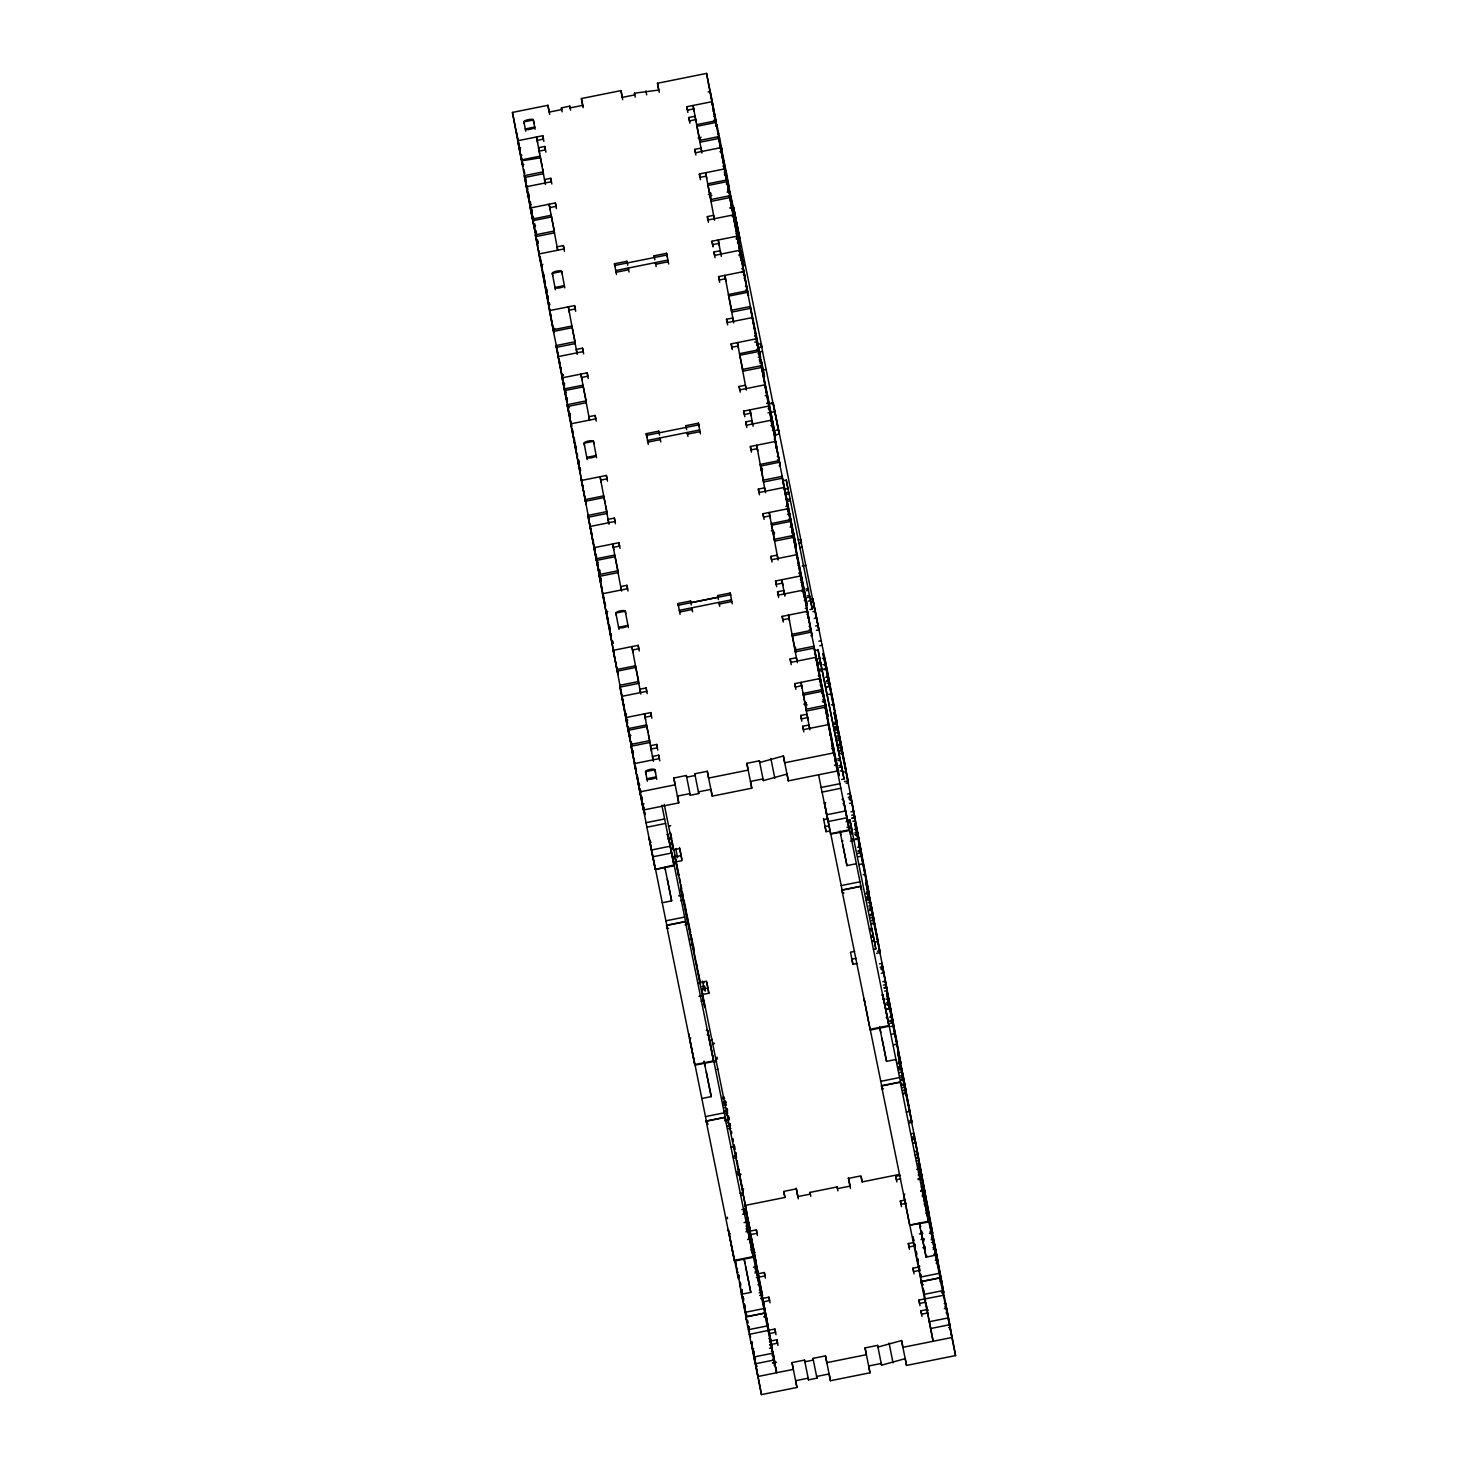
<?xml version="1.0" encoding="UTF-8"?>
<svg xmlns="http://www.w3.org/2000/svg" width="1468" height="1468" viewBox="0 0 1468 1468"><rect width="100%" height="100%" fill="white"/><g stroke="black" fill="none" stroke-linecap="round" stroke-linejoin="round"><path stroke-width="1.5" d="M772.902 1362.818L773.563 1362.524A3.652 0.991 -11.4 0 0 774.517 1361.625L772.957 1351.863M521.36 160.14L512.442 112.43L547.913 105.292L549.656 114.357M583.126 107.623L581.401 98.558L620.964 90.612L622.689 99.659M620.964 90.612L622.23 97.402L634.763 94.888L634.451 93.181L658.765 90.062L657.499 83.272L706.548 73.4L712.861 104.632M547.913 105.292L549.197 112.1L561.712 109.568L561.4 107.88L569.841 106.173L570.3 108.43M570.612 110.137L570.153 107.88L582.668 105.366M523.948 121.862L533.343 119.972M708.237 91.878L710.2 91.475L715.503 119.789L713.925 120.101M543.876 141.368L542.775 135.717L517.727 140.745L522.608 164.856L523.782 164.618M694.144 111.146L693.685 108.889L687.428 110.155L686.785 106.742L711.833 101.714L716.714 125.826L715.54 126.046M711.595 104.43L712.769 104.191M520.608 147.626L519.433 147.864L519.048 145.974M712.953 111.238L714.127 110.999M545.252 148.727L544.793 146.47L538.536 147.736L539.618 153.388M689.905 123.165L688.804 117.513L695.061 116.247L696.162 121.899M539.178 151.131L545.435 149.864L544.793 146.47M689.446 120.908L695.704 119.642M520.755 155.424L521.929 155.186M713.687 116.633L714.861 116.394M521.324 159.92L540.114 156.14L542.114 165.976M716.476 122.835L715.43 120.871L696.639 124.652L699.759 139.974M521.525 160.874L540.444 157.792M696.97 126.303L716.072 122.413L716.714 125.826M698.181 137.955L699.355 137.735L699.686 139.497M701.117 137.276L699.942 137.515L700.53 140.359M717.54 133.973L718.733 133.772M532.407 219.172L524.278 175.683L543.05 171.903L543.417 173.701L524.645 177.481M727.1 192.198L729.449 191.721L718.384 136.652L699.594 140.433L699.961 142.231L719.65 138.286M551.84 183.977L550.757 178.325L544.5 179.573L545.435 184.491M724.788 175.463L725.963 175.224L720.458 147.718L695.41 152.764L694.768 149.369L701.025 148.103L701.961 153.002M720.219 148.158L721.394 147.919L722.274 151.222M719.926 151.699L722.238 150.984L719.485 137.423M721.761 155.883L722.935 155.645M531.177 204.602L530.003 204.841L533.967 226.072L535.545 225.76M722.935 166.031L724.109 165.792L728.073 187.042M723.504 166.49L724.898 167.37M556.464 208.603L555.363 202.951L530.315 207.997L535.196 232.091L536.37 231.852M706.273 176.123L700.016 177.389L699.374 173.995L724.421 168.948L729.302 193.06L728.66 189.666L727.486 189.904M723.559 169.426L724.733 169.205M532.389 210.621L531.214 210.86L531.985 214.108M724.146 172.068L725.32 171.829M724.238 174.197L726.587 173.719L721.394 147.919M725.027 174.215L726.201 173.976L725.394 169.829M725.981 179.298L727.155 179.059L726.201 173.976M532.389 219.062L551.179 215.282L554.298 230.604M532.719 220.714L551.509 216.934M718.384 136.652L726.495 180.032L707.704 183.812L708.053 185.463L726.825 181.683L736.22 227.723M726.275 183.867L727.449 183.647M711.044 193.207L709.87 193.446L711.154 200.749M708.365 194.528L709.925 194.216M727.633 191.317L729.394 190.95L729.761 192.822M711.833 195.262L710.769 196.033M553.197 330.227L535.343 234.825L554.133 231.045L554.482 232.843L535.71 236.623L539.05 253.285M739.34 251.12L740.514 250.881L729.449 195.794L710.659 199.575L711.026 201.373L729.816 197.593M729.174 196.29L730.348 196.051L729.394 190.95M730.018 207.649L733.541 206.933L761.819 346.76L759.506 347.457M730.165 208.383L733.578 207.116M564.428 251.212L563.345 245.56L557.069 246.826L557.767 250.221M739.872 246.404L733.027 214.97L707.98 219.998L707.356 216.603L713.613 215.337L714.072 217.613M732.183 216.512L735.119 215.906L738.881 234.531M542.811 264.185L541.857 265.543M734.569 225.632L735.743 225.393M736.11 233.357L737.285 233.118L736.459 228.971M736.422 234.458L738.771 233.999M713.063 246.899L711.962 241.229L737.009 236.201L741.872 260.313L740.716 260.533M736.147 236.678L737.321 236.44M736.477 238.568L738.239 238.22L737.285 233.118M736.147 239.027L739.67 238.33L733.688 207.685M616.487 274.534L614.45 263.781L626.964 261.267L627.735 265.231M654.416 257.506L654.104 255.817L666.619 253.285L667.298 256.68M736.734 239.302L737.909 239.064M712.604 244.642L718.861 243.376M614.707 265.488L666.894 254.992M737.376 242.697L738.551 242.477M615.661 270.589L667.848 260.093M740.826 251.982L740.459 250.111L714.604 255.395L713.98 252.001L720.237 250.734L721.32 256.386M616.028 272.277L628.561 269.763L628.231 268.057L629.02 272.02M666.619 253.285L668.215 261.781L655.682 264.295L655.37 262.607L656.141 266.57M738.844 251.12L740.019 250.881M739.101 254.588L740.661 254.276L736.697 233.045M739.065 255.671L741.413 255.193L740.459 250.111M740.074 257.139L741.248 256.9L741.872 260.313M741.744 268.754L743.303 268.442L747.285 289.673L745.726 289.985M575.493 310.115L574.575 305.583L549.527 310.629L553.95 332.539M725.486 278.773L719.228 280.021L718.586 276.626L743.634 271.598L748.496 295.692L746.643 286.278L745.469 286.517M741.597 272.314L743.946 271.837M743.359 274.7L744.533 274.461M574.575 305.583L575.217 308.977L568.942 310.243L569.4 312.5M744.001 278.094L745.175 277.856L739.652 250.349M554.757 328.392L553.179 328.704L542.591 272.075M553.106 329.786L571.896 326.006L575.016 341.328M553.454 331.438L572.226 327.658M731.559 309.84L728.752 296.096L747.873 292.297M564.244 389.259L556.06 345.567L574.85 341.787L575.217 343.585L556.427 347.347M760.057 361.844L761.231 361.605L750.166 306.518L731.376 310.298L731.743 312.097L750.533 308.317M583.64 353.861L582.539 348.191L576.282 349.457L577.218 354.357M756.571 345.347L757.745 345.108L752.24 317.602L727.192 322.63L726.55 319.235L732.826 317.987L733.761 322.887M562.96 374.468L561.785 374.707L563.033 381.35M754.717 335.915L755.892 335.677L759.874 356.907L758.314 357.219M563.529 374.927L562.593 376.285M755.286 336.356L756.46 336.117L757.066 339.09M588.246 378.487L587.163 372.835L562.116 377.863L565.896 396.323M732.257 349.531L731.174 343.861L756.222 338.833L761.085 362.945L759.91 363.183M755.359 339.31L756.534 339.071M754.772 342.172L757.121 341.714M581.53 377.478L587.787 376.23L587.163 372.835M731.798 347.274L738.074 346.008M756.827 344.081L758.002 343.842L757.304 340.301M758.626 344.154L760.974 343.677L761.855 346.998M564.813 383.9L563.639 384.139L563.272 382.249M756.607 349.421L758.956 348.944L758.002 343.842M564.189 388.928L582.961 385.166L586.081 400.47M564.519 390.598L583.31 386.818M750.166 306.518L758.295 349.898L739.505 353.678L739.817 355.238L758.626 351.549L768.259 398.837M760.167 351.88L762.516 351.402M565.125 392.543L566.299 392.305M758.057 353.751L759.231 353.513M567.529 398.342L566.354 398.58L566.978 401.975L566.042 397.076M759.286 359.77L760.461 359.55L761.085 362.945M759.415 361.183L761.176 360.834L764.479 376.799L761.47 361.458M589.145 520.443L567.143 404.709L585.916 400.929L586.283 402.727L567.492 406.508M761.598 367.477L761.231 365.679L742.459 369.459L742.808 371.239L761.598 367.477L775.544 435.959L772.241 419.976L746.405 425.261L745.762 421.867L752.02 420.619L753.121 426.271M760.956 366.174L762.131 365.936L761.176 360.834M763.819 369.954L766.168 369.496L760.974 343.677M596.228 421.096L595.127 415.444L588.87 416.692L589.549 420.087L580.888 374.083L581.989 379.753M740.239 392.139L739.138 386.488L745.414 385.222L746.35 390.121M765.177 395.736L767.525 395.277M766.92 403.241L768.48 402.929L771.673 424.307M766.718 403.461L769.067 403.003L768.37 399.443M770.773 403.168L773.122 402.709L801.4 542.518L799.051 542.995M770.92 403.92L773.159 402.874M750.643 413.242L744.386 414.508L743.744 411.113L768.792 406.067L773.673 430.179L772.498 430.418M767.947 406.563L769.122 406.324M768.259 408.453L770.021 408.086L769.067 403.003M648.287 444.419L646.232 433.666L658.765 431.152L659.536 435.097M686.198 427.39L685.886 425.683L698.419 423.169L699.098 426.564M768.516 409.187L769.691 408.948M646.507 435.372L698.676 424.876M767.984 412.82L770.333 412.343L764.828 384.836L739.78 389.882L739.138 386.488M771.177 412.38L774.7 411.682L778.462 430.289M647.461 440.473L699.63 429.977M647.828 442.162L660.343 439.629L660.031 437.941L660.802 441.905M698.419 423.169L699.997 431.665L687.483 434.179L687.152 432.473L687.941 436.436M771.122 420.986L772.296 420.747M770.847 425.555L773.196 425.078L772.241 419.976M771.856 427.023L773.03 426.784L773.673 430.179M776.003 430.234L778.352 429.757M775.728 434.785L779.251 434.088L773.269 403.443M774.315 438.473L779.086 459.539L777.508 459.869M607.458 481.119L606.357 475.467L581.328 480.495L586.191 504.607L585.548 501.212M751.469 452.162L750.368 446.511L775.416 441.464L780.297 465.576L779.123 465.815M774.572 441.941L775.746 441.703M600.742 480.128L607 478.862L606.357 475.467M775.783 447.979L776.957 447.74L771.452 420.233M777.269 456.383L778.444 456.144M584.906 499.671L603.697 495.89L605.146 503.01M761.231 365.679L779.013 460.64L760.222 464.42L763.342 479.724M585.237 501.322L604.027 497.542M760.552 466.072L779.655 462.181L780.297 465.576M762.681 469.118L761.507 469.356L761.213 467.852M599.66 576.851L587.861 515.433L606.633 511.653L607 513.451L588.228 517.231M781.967 476.403L763.176 480.183L763.543 481.981L782.316 478.201L781.967 476.403L790.114 520.002M783.93 480.568L786.279 480.091L812.244 609.128L809.896 609.587M615.441 523.727L614.34 518.076L608.082 519.342L609.018 524.241M759.451 494.771L758.35 489.119L764.608 487.853L765.544 492.753M785.527 489.064L787.876 488.587L786.279 480.091M786.371 492.624L788.72 492.147L789.032 493.854L786.683 494.312M787.637 499.414L789.986 498.936L790.298 500.643L787.949 501.12M786.518 505.799L787.692 505.561L791.656 526.792L790.096 527.104M785.912 506.478L788.261 506.001L789.417 511.818M620.046 548.371L618.946 542.701L593.898 547.747L598.779 571.841L599.953 571.621M770.315 518.149L769.856 515.892L763.599 517.14L762.956 513.745L788.004 508.717L792.885 532.811L791.711 533.049M594.228 547.986L595.402 547.747M787.142 509.194L788.316 508.956M787.729 511.818L788.903 511.58M613.33 547.362L619.588 546.096L618.946 542.701M787.435 514.204L789.784 513.727L789.582 512.681M788.977 519.177L790.738 518.828L789.784 513.727M595.971 558.813L614.762 555.032L617.881 570.355M790.078 519.782L771.287 523.562L774.407 538.866M596.302 560.464L615.092 556.684M771.636 525.214L790.408 521.434M596.926 562.428L598.1 562.189M771.306 530.884L772.884 530.572L773.508 533.967M774.627 532.957L773.544 533.618M791.803 530.957L792.977 530.719L796.262 546.683L790.738 518.828M598.926 570.52L600.1 570.281M791.858 531.71L793.124 532.022M619.826 684.859L598.926 574.594L617.716 570.813L618.065 572.593L599.293 576.374L603.972 599.696M804.317 591.696L807.327 605.734L793.032 535.545L774.242 539.325L774.609 541.123L793.399 537.343M791.582 536.279L793.931 535.802L792.977 530.719M798.207 539.93L800.555 539.453L801.436 542.756L799.087 543.233M799.748 547.656L802.097 547.179M628.01 590.98L626.928 585.31L620.67 586.576L621.57 591.09M800.959 582.466L802.134 582.227L796.61 554.721L771.562 559.748L770.939 556.354L777.196 555.106L778.132 560.005M798.152 565.382L799.326 565.143L800.042 568.722M802.225 565.969L805.749 565.253L800.555 539.453M607.734 611.514L606.174 611.826L611.367 639.094M798.702 573.107L800.28 572.795L803.455 594.191M799.693 573.107L800.666 571.823M782.444 583.126L776.187 584.392L775.544 580.998L800.592 575.951L805.473 600.063L804.299 600.302M799.73 576.429L800.904 576.19M800.647 578.209L801.822 577.97L800.867 572.869M680.069 614.285L678.033 603.531L690.547 601.018L691.318 604.981M690.547 601.018L690.859 602.724L717.999 597.256L717.687 595.568L730.202 593.054L730.66 595.311M800.317 579.053L801.491 578.832M678.289 605.238L730.477 594.76M679.244 610.339L731.431 599.843M778.646 597.403L777.563 591.751L783.82 590.485L784.738 595.017M679.611 612.028L692.144 609.514L691.813 607.807L692.602 611.771M730.202 593.054L731.798 601.531L719.265 604.064L718.953 602.357L719.724 606.321M805.859 589.053L808.207 588.576L808.538 590.264L806.189 590.742M802.28 590.209L804.042 589.861L804.794 593.604M802.427 590.87L803.602 590.631M801.748 591.109L804.207 591.164M803.822 595.201L804.996 594.962L804.042 589.861M807.143 595.843L809.492 595.366L809.804 597.072L807.455 597.531M803.657 596.907L804.831 596.669L805.473 600.063M810.354 598.944L812.703 598.467M810.501 599.678L812.758 598.724L816.465 617.055M808.299 601.091L810.648 600.632L812.244 609.128M805.326 608.504L806.886 608.192L810.868 629.423L809.308 629.735M811.932 607.917L814.281 607.44L818.869 630.047L812.85 599.201M639.241 651.003L638.158 645.333L613.11 650.379L617.991 674.491L617.349 671.078M789.527 620.78L789.068 618.523L782.811 619.771L782.169 616.376L807.216 611.349L812.079 635.442L810.905 635.681M806.354 611.826L807.528 611.587M812.923 611.642L815.272 611.183M806.941 614.45L808.116 614.211M632.524 649.994L638.8 648.746L638.158 645.333M807.584 617.844L808.758 617.606L803.235 590.118L778.187 595.146L777.563 591.751M814.281 618.468L816.63 617.991M809.051 626.267L810.226 626.029M815.584 625.992L817.933 625.515M616.688 669.536L635.479 665.775L638.598 681.079M793.032 535.545L810.795 630.506L792.023 634.286L795.142 649.608M816.483 630.322L818.869 629.974M617.037 671.206L635.809 667.426M792.353 635.938L811.143 632.158L821.218 681.684M818.887 641.186L821.236 640.727L821.456 641.81M647.994 732.037L646.544 724.917L627.772 728.697L619.643 685.317L638.433 681.537L638.8 683.336L620.01 687.116M822.465 701.832L824.814 701.355L813.749 646.287L794.959 650.067L795.326 651.847L814.116 648.085M819.823 645.736L822.172 645.259M815.731 650.434L818.08 649.975L842.76 772.205M646.581 690.217L646.122 687.96L639.865 689.208L640.819 694.107M820.153 685.097L821.328 684.859L815.823 657.352L790.775 662.398L790.151 658.985L796.408 657.737L797.344 662.637M646.122 687.96L646.764 691.355L621.716 696.382L625.992 717.485M817.309 658.93L819.658 658.471L818.08 649.975M822.392 658.453L824.741 657.976L830.044 686.29L826.906 686.914M818.153 662.49L820.502 662.031L820.832 663.719L818.483 664.197M822.961 664.6L825.53 665.041M819.438 669.298L821.786 668.821L822.098 670.509L819.75 670.986M823.878 668.931L826.227 668.454L837.274 723.54L834.925 724.018M823.915 669.702L826.264 669.224L825.273 663.921M626.542 714.237L625.368 714.457L627.607 726.403M818.3 675.665L819.474 675.427L823.456 696.676M818.869 676.106L820.043 675.886M826.429 676.454L828.392 676.051L821.658 642.782M651.829 718.237L650.746 712.586L625.698 717.613L630.561 741.725M801.656 685.758L795.381 687.024L794.757 683.629L819.805 678.583L824.667 702.695L824.043 699.3L822.869 699.539M825.842 677.335L828.191 676.858L833.696 704.365L831.347 704.842M818.942 679.06L820.117 678.822M627.772 720.256L626.597 720.494L627.368 723.742M819.529 681.702L820.704 681.464M645.113 717.246L651.37 715.98L650.746 712.586M826.466 680.73L828.814 680.271M826.154 681.592L828.502 681.115L822.979 653.352L826.264 669.224M820.41 683.831L821.383 682.547M827.053 683.372L829.402 682.895M827.108 686.694L829.457 686.217L828.502 681.115M821.364 688.932L822.539 688.694L821.585 683.611M813.749 646.287L821.878 689.666L803.088 693.428L806.207 708.75M628.102 730.348L646.893 726.568M803.418 695.098L822.208 691.318M821.64 693.502L822.814 693.263M828.631 694.419L830.98 693.942L840.228 739.303L848.357 782.683L846.008 783.16M630.91 735.395L629.35 735.707L627.79 727.339M806.427 702.842L805.253 703.08L805.638 705.613M803.748 704.163L805.308 703.851M822.997 700.952L824.759 700.585L825.75 705.888L824.539 705.924M807.198 704.897L806.024 705.135L805.363 701.814M651.26 849.458L630.726 744.459L649.498 740.679L649.865 742.478L631.075 746.258M834.65 759.965L835.824 759.745L836.815 764.956L824.814 705.429L806.042 709.209L806.391 711.007L825.181 707.227M657.792 750.093L656.71 744.441L650.434 745.689L651.535 751.359M808.061 719.87L807.602 717.613L801.344 718.88L800.721 715.485L806.978 714.219L807.895 718.733M651.076 749.084L657.334 747.836L656.71 744.441M659.811 760.846L658.71 755.194L652.453 756.46L653.388 761.36M832.099 748.937L833.274 748.698L828.411 724.605L803.363 729.633L802.721 726.238L808.996 724.972L809.932 729.871M834.576 722.219L836.925 721.742M834.044 723.761L836.595 724.183M835.09 726.752L837.439 726.275L842.302 750.387L838.779 751.084M834.943 728.073L837.292 727.614L848.357 782.683M834.411 728.972L837.347 728.385L836.393 723.284M834.54 730.385L838.063 729.669L837.439 726.275M836.301 732.771L838.65 732.293L842.632 753.543L841.054 753.855M829.934 735.266L831.108 735.028L832.283 740.845M835.769 736.404L839.292 735.688M837.549 738.129L839.898 737.652M837.879 739.78L840.228 739.303M646.874 778.719L656.269 776.847L656.765 779.306M837.219 740.734L839.568 740.276L834.063 712.494L837.347 728.385M831.475 742.991L832.448 741.707M837.255 744.826L840.76 744.111L846.284 771.617L843.146 772.241M638.598 785.105L639.773 784.866M639.608 791.949L675.078 784.811L673.812 778.003L686.327 775.489L690.309 795.271L698.75 793.582L698.438 791.876L710.952 789.362L712.219 796.151L751.781 788.188L750.515 781.398L763.048 778.884L763.36 780.591L787.05 774.058L788.316 780.848L837.366 770.994L832.062 742.68M686.327 775.489L686.657 777.196L695.098 775.489L694.786 773.801L707.301 771.269L712.219 796.151M707.301 771.269L708.567 778.077L748.13 770.113L746.863 763.323L759.378 760.809L763.36 780.591M759.378 760.809L759.708 762.498L783.38 755.983L788.316 780.848M831.53 746.313L832.705 746.074L833.916 752.093L832.741 752.332M838.173 745.836L840.522 745.359L839.568 740.276M831.842 748.203L833.604 747.854L832.65 742.753M839.054 747.983L841.403 747.506M838.467 750.845L841.99 750.13M639.809 791.142L640.984 790.903M824.814 705.429L833.714 752.9L784.664 762.773L783.38 755.983M839.714 753.561L842.063 753.084L851.312 798.464L869.074 893.406L866.726 893.884M642.213 797.418L641.039 797.638L634.304 763.635L659.352 758.589L658.71 755.194M837.659 758.919L840.008 758.442L840.32 760.149L837.971 760.626M834.705 760.736L835.879 760.497M642.654 803.822L643.865 803.638M834.43 765.305L836.778 764.828M642.36 804.721L643.534 804.482M838.925 765.709L841.274 765.25L841.586 766.938L839.256 767.415M643.002 808.116L644.177 807.877M690.309 795.271L689.997 793.564L677.464 796.096L678.748 802.886L643.259 810.024L637.956 781.71M840.1 770.975L842.449 770.498L844.027 778.994L841.678 779.471M844.467 781.6L847.99 780.884M645.828 822.741L664.619 818.961M818.575 774.774L821.144 787.472L839.935 783.692M822.098 792.114L840.87 788.243L833.714 752.9M668.362 826.19L670.711 825.732M847.66 793.986L850.009 793.509L854.89 817.621L851.752 818.245M848.302 797.381L850.963 796.794M666.766 834.613L667.94 834.264L673.94 865.019L655.26 869.386M825.603 808.648L824.484 802.904L825.658 802.666M842.081 799.363L843.256 799.014L849.256 829.769L830.521 833.769M848.963 798.922L851.312 798.464M849.66 799.858L851.238 799.546L855.202 820.777L852.853 821.254M655.168 868.854L649.131 837.934L650.067 842.485L651.241 842.247M667.665 838.944L668.839 838.705M842.981 803.675L844.155 803.455M669.243 838.999L671.592 838.54L670.436 832.888M849.513 803.418L851.862 802.941M670.197 844.1L672.546 843.623M651.37 850.009L670.142 846.229M826.686 814.758L845.458 810.978M851 811.822L853.348 811.345L858.872 838.852L855.716 839.586M664.252 804.354L673.372 849.844L679.647 848.596L682.069 860.633L673.72 862.322M823.658 819.621L827.824 818.795M851.642 815.217L853.991 814.758M652.728 856.817L671.5 853.055M828.044 821.566L846.834 817.786M852.229 817.859L854.578 817.382M847.513 820.318L849.862 819.841L852.302 831.897L852.614 833.604L850.266 834.081M846.063 821.878L847.715 820.814L861.165 887.608M672.766 857.22L681.115 855.55L679.5 847.513M829.31 825.75L825.126 826.576L826.08 831.677L830.264 830.833M846.963 827.475L851.128 826.649M849.11 828.814L851.458 828.337L849.862 819.841M854.284 829.383L856.633 828.906L861.514 853.018L859.165 853.477M671.408 852.596L674.069 865.753L655.297 869.533L651.425 850.284M849.954 832.374L852.302 831.897M854.926 832.778L857.275 832.301L856.633 828.906M854.761 834.485L857.11 834.007L857.789 837.274M855.514 835.402L857.862 834.925L861.826 856.174L857.716 856.798M841.825 841.054L842.999 840.815M851.22 839.164L853.569 838.705L853.881 840.393L850.376 841.109M855.66 838.815L858.486 838.338M857.624 847.219L859.973 846.742M858.266 850.614L860.615 850.137L865.478 874.249L863.147 874.726M857.936 851.477L860.285 851L858.633 842.816M857.679 853.477L861.202 852.78M678.675 895.865L682.198 895.168M668.619 928.308L667.445 928.547L662.251 902.747L671.647 900.857L667.371 879.35M840.026 831.328L846.963 865.606L856.358 863.716M859.257 864.524L862.78 863.826L871.827 908.233M680.803 900.728L683.152 900.251M665.903 920.821L684.694 917.041M841.219 885.571L860.009 881.791M685.042 925.005L686.217 924.767L668.234 835.677M861.331 888.47L861.533 889.516L860.67 886.213L841.88 889.993L842.76 893.296L843.935 893.058M866.359 892.085L868.707 891.626M865.826 893.627L868.175 893.058L869.129 898.251L866.781 898.728M866.872 896.618L869.221 896.159L874.102 920.252L871.753 920.73M866.726 897.957L869.074 897.48L880.139 952.567L876.616 953.264M866.34 900.251L869.863 899.554L869.221 896.159M868.102 902.655L870.432 902.178L874.414 923.409L871.276 924.033M689.556 939.447L691.905 938.969M868.726 906.05L871.074 905.572M869.35 908.013L871.698 907.536M690.51 944.548L693.024 944.878M869.68 909.665L871.937 908.747M869.001 910.619L871.35 910.142L865.845 882.286L869.129 898.251M870.212 914.454L872.561 913.995L878.066 941.483L874.946 942.126M869.955 915.72L872.304 915.243L871.35 910.142M870.854 917.849L873.203 917.39M871.423 920.491L873.772 920.014M871.497 923.445L873.845 922.968L882.892 967.375M869.441 928.804L871.79 928.326L874.231 940.382L875.827 948.879L873.478 949.337M869.772 930.492L872.12 930.033L871.79 928.326M870.726 935.593L873.075 935.116L873.387 936.823L871.038 937.3M871.882 940.86L874.231 940.382M698.107 982.844L706.457 981.175L708.879 993.23L702.621 994.478L701.667 989.395L707.925 988.129L706.714 982.11M854.633 951.374L850.467 952.218L852.89 964.256L857.073 963.43M702.108 986.496L704.456 986.019M877.442 951.246L879.772 950.769M702.475 988.294L704.713 987.267M856.119 958.329L851.935 959.173L852.89 964.256M698.97 996.313L702.493 995.598L704.86 1007.543L680.785 888.36L682.803 898.563M879.46 963.87L881.809 963.393L886.672 987.505L884.342 987.964M701.098 1001.176L703.447 1000.699M880.103 967.265L882.763 966.678M880.745 968.807L882.984 967.797M881.461 969.742L883.02 969.412L887.002 990.661L884.654 991.12M881.314 973.284L883.663 972.825M882.8 981.707L885.149 981.23L890.654 1008.736L887.516 1009.452M883.424 985.101L885.773 984.624M884.011 987.725L886.36 987.248M706.347 1030.371L707.558 1030.187L724.385 1113.368L725.798 1120.543L724.623 1120.781M881.681 995.12L882.855 994.882L883.534 998.148M690.822 1038.004L689.648 1038.243L690.786 1043.895M707.246 1034.701L708.42 1034.463M882.58 999.451L883.754 999.213M886.085 999.249L888.434 998.79L893.296 1022.884L890.948 1023.361M886.727 1002.662L889.058 1002.185L888.434 998.79M711.228 1039.619L712.402 1039.381M885.387 1004.589L888.874 1003.763L889.847 1008.975L886.562 993.01L900.857 1063.291L898.526 1063.768M887.296 1005.286L889.645 1004.809L893.627 1026.04L890.691 1026.444M712.127 1043.95L714.476 1043.473M887.461 1008.681L890.287 1008.204M886.232 1017.526L887.259 1016.462L901.132 1085.274L900.251 1081.971L881.461 1085.751L882.341 1089.054L883.516 1088.816M889.424 1017.085L891.773 1016.627L897.278 1044.133L894.14 1044.757M890.048 1020.499L892.397 1020.021M889.736 1021.343L892.085 1020.884L889.993 1010.516M890.636 1023.123L892.984 1022.645M694.841 1065.162L713.668 1061.529L685.391 921.702L666.6 925.482L694.823 1064.979M870.194 1030.041L888.984 1026.26L860.707 886.452L841.916 890.232L882.341 1089.054M714.2 1061.933L716.549 1061.456M716.898 1069.42L718.072 1069.181M892.214 1034.169L894.562 1033.692L903.627 1078.099M706.824 1123.259L701.832 1098.504L711.228 1096.614L706.31 1071.915M879.607 1027.086L886.544 1061.364L895.939 1059.474M722.843 1097.22L724.018 1096.981M898.159 1061.97L900.508 1061.492M722.311 1098.761L724.66 1098.284M897.627 1063.511L899.976 1063.034L900.655 1066.3M723.339 1101.752L724.513 1101.514M898.673 1066.502L901.022 1066.025L905.884 1090.137L903.536 1090.614M723.21 1103.092L725.559 1102.615L725.339 1101.55M898.526 1067.842L900.875 1067.364M898.581 1068.612L900.93 1068.135L899.957 1062.924M722.806 1105.386L726.33 1104.688M899.297 1069.897L901.646 1069.42L901.022 1066.025M724.568 1107.79L725.742 1107.551M898.71 1072.759L902.233 1072.062L906.215 1093.293L903.077 1093.917M724.036 1111.423L727.541 1110.707M900.526 1075.916L902.875 1075.457M705.484 1116.598L724.274 1112.817M880.8 1081.329L899.59 1077.549M724.641 1113.368L726.99 1112.909M901.132 1077.879L903.481 1077.402M726.146 1114.799L727.321 1114.561M901.462 1079.53L903.811 1079.072L911.94 1122.433L909.591 1122.91M900.801 1080.503L903.15 1080.026L901.499 1071.842M725.504 1119.827L729.027 1119.111M902.013 1084.338L904.361 1083.861L909.866 1111.368L906.343 1112.083M725.798 1120.543L724.935 1117.24L706.145 1121.001L707.025 1124.323L708.2 1124.084M726.44 1120.855L728.789 1120.378L728.018 1116.23M901.756 1085.586L904.104 1085.127L903.15 1080.026M727.321 1122.983L728.495 1122.745M902.636 1087.733L904.985 1087.256M727.908 1125.626L730.257 1125.149L730 1123.791M903.224 1090.357L905.572 1089.898M727.045 1126.103L730.569 1125.387M727.981 1128.58L730.33 1128.103L729.486 1123.919M903.297 1093.311L905.646 1092.853L914.692 1137.241M729.321 1128.855L730.88 1128.543M731.413 1147.26L734.551 1146.618M732.734 1156.6L736.257 1155.903L735.578 1152.563M909.224 1121.112L911.573 1120.653M734.275 1158.16L736.624 1157.701M911.243 1133.736L913.591 1133.278L918.473 1157.371L916.124 1157.848M736.881 1172.29L739.23 1171.813L738.679 1169.079M911.885 1137.149L914.546 1136.562M737.211 1173.941L739.56 1173.464M912.545 1138.691L914.894 1138.214L932.657 1233.175L930.308 1233.634M737.927 1174.859L741.065 1174.235M911.683 1139.92L914.821 1139.296L918.784 1160.527L916.436 1161.005M913.096 1143.168L915.445 1142.691M914.582 1151.573L916.931 1151.114L922.454 1178.62L918.124 1179.575M742.514 1189.227L743.689 1189.007M915.225 1154.986L917.573 1154.509M915.812 1157.61L918.161 1157.133M740.019 1193.264L743.157 1192.64L736.826 1160.27M796.225 1188.896L783.71 1191.41L784.921 1197.448L745.267 1205.411M848.412 1178.4L860.927 1175.886L862.156 1181.905L899.334 1174.437M916.693 1169.372L920.216 1168.656L925.097 1192.768L922.748 1193.245M798.28 1198.879L796.225 1188.126L797.821 1196.603L810.336 1194.09L810.024 1192.401L837.145 1186.933L837.934 1190.897M896.856 1181.979L895.755 1176.327L900.453 1175.391M918.509 1172.528L920.858 1172.051L920.216 1168.656M741.854 1209.724L745.34 1208.825L750.203 1234.643M918.344 1174.235L920.693 1173.758L921.372 1177.024M900.691 1178.859L896.398 1179.721L895.755 1176.327M918.307 1175.317L921.445 1174.694L925.409 1195.925L922.289 1196.548M742.588 1214.183L746.753 1213.339L749.781 1228.019A4.789 1.303 -11.4 0 1 746.606 1229.927M918.069 1178.804L922.069 1178.088M744.074 1222.587L748.24 1221.761L753.928 1250.387M921.207 1186.97L923.556 1186.493L929.079 1213.999L926.73 1214.476M920.675 1190.603L924.198 1189.887M745.928 1226.129L747.102 1225.798L753.121 1256.608L734.33 1260.388L728.311 1229.542L729.009 1232.937M923.115 1193.906L922.399 1190.438L928.418 1221.284L909.646 1225.119L903.646 1194.42L904.82 1194.181M921.262 1190.878L922.436 1190.64M920.931 1191.337L923.867 1190.75L922.216 1182.566M922.436 1192.989L924.785 1192.53M746.019 1228.771L749.781 1228.019L744.9 1203.925L745.542 1207.32M730.403 1233.762L729.229 1234.001L731.743 1246.442M746.845 1230.459L748.019 1230.221M922.161 1195.209L923.335 1194.97M745.983 1231.817L756.35 1229.927L757.451 1235.579M906.49 1203.265L901.003 1204.366L900.361 1200.952L905.059 1200.017M747.524 1239.543L751.047 1238.827L757.727 1271.618M924.014 1204.054L926.363 1203.576L935.483 1248.295M925.813 1213.284L926.859 1212.329L936.712 1259.14M750.625 1249.892L753.745 1249.25M755.176 1252.498L754.167 1251.525M753.451 1267.343C756.405 1264.297 759.506 1269.38 754.992 1268.902M919.39 1233.964L922.895 1233.267M929.941 1231.854L932.29 1231.377M755.268 1268.407L756.442 1268.058L761.397 1294.409M929.409 1233.377L931.758 1232.918L932.345 1235.652M755.139 1271.637L757.488 1271.16L759.433 1280.573M931.63 1236.148L932.804 1235.909L937.685 1260.003L935.336 1260.48M754.992 1272.976L757.341 1272.499L764.7 1309.126M920.931 1239.598L924.436 1238.9M931.483 1237.469L932.657 1237.249M923.611 1241.378L923.904 1239.781M931.538 1238.24L932.712 1238.001L931.758 1232.918M758.075 1273.784L764.333 1272.536L765.415 1278.188M915.243 1245.708L908.986 1246.974L908.343 1243.58L913.83 1242.46M756.956 1274.793L758.13 1274.554L757.488 1271.16M931.097 1239.781L933.446 1239.304L932.804 1235.909M756.35 1277.655L764.975 1275.931L764.333 1272.536M931.685 1242.405L934.033 1241.928L937.997 1263.159L936.437 1263.489M758.167 1280.812L759.341 1280.591M922.913 1247.69L925.262 1247.213M933.483 1245.561L934.657 1245.323M758.773 1282.775L760.112 1283.344M932.932 1247.763L935.281 1247.286M757.947 1284.665L760.259 1284.078M933.263 1249.415L935.611 1248.938L943.722 1292.317L941.373 1292.794M759.653 1289.234L760.828 1288.996L763.764 1304.079M925.574 1255.874L926.748 1255.635M933.795 1254.223L936.144 1253.745L941.649 1281.252L940.089 1281.564M759.396 1290.482L760.571 1290.244M934.712 1255.232L935.887 1254.993M745.781 1315.934L741.413 1294.281L750.809 1292.39L745.579 1266.113M919.72 1225.486L926.125 1257.122L935.52 1255.232L933.079 1242.827M759.121 1292.868L761.47 1292.39L760.828 1288.996M935.611 1257.379L936.786 1257.14M759.69 1295.492L762.039 1295.033M936.18 1260.003L937.355 1259.764M761.195 1295.51L762.754 1295.18M760.938 1298.207L762.112 1297.969L769.36 1333.495L775.544 1332.412L774.902 1329.017L768.645 1330.265L769.727 1335.935M918.528 1265.948L919.83 1266.26M936.254 1262.957L937.428 1262.719L946.475 1307.126M761.121 1298.74L768.938 1297.161L770.039 1302.813M919.849 1270.334L913.591 1271.6L912.949 1268.205L919.207 1266.939M745.065 1312.355L763.855 1308.575L765.397 1316.301L764.222 1316.539M909.665 1225.193L928.565 1222.037L900.288 1082.21L881.516 1085.99L920.381 1277.105L939.171 1273.325M921.097 1281.747L939.869 1277.967M940.015 1277.49L940.713 1281.05L939.832 1277.747L921.042 1281.527L921.922 1284.83L923.097 1284.592M763.984 1316.98L766.333 1316.502M770.296 1341.403L764.553 1313.236L745.762 1317.016L748.35 1329.714L768.039 1325.769M921.133 1281.968L923.666 1294.464L943.355 1290.519L943.722 1292.317M749.304 1334.357L768.058 1330.448M925.427 1302.263L919.555 1303.456L918.913 1300.061L943.41 1295.326M751.928 1345.587L751.286 1342.174L752.46 1341.954M768.902 1338.632L770.076 1338.412L770.7 1341.807L769.526 1342.046M944.218 1303.382L945.392 1303.144L950.273 1327.255L948.695 1327.567M770.663 1341.036L776.921 1339.77L778.003 1345.422M927.831 1312.961L921.555 1314.209L920.931 1310.814L927.189 1309.548M928.418 1310.08L927.207 1310.117M944.86 1306.777L946.346 1306.428M944.328 1308.557L946.676 1308.08L955.558 1355.57L906.508 1365.424L901.591 1340.559L877.901 1347.073L877.589 1345.385L865.056 1347.899L866.34 1354.689L826.778 1362.653L825.493 1355.863L812.978 1358.377L813.29 1360.065L804.849 1361.772L804.537 1360.065L792.023 1362.598L793.289 1369.387L757.8 1376.525L752.497 1348.211M769.727 1344.743L777.545 1343.165L776.921 1339.77M752.497 1348.688L753.671 1348.45M770.113 1345.147L771.287 1344.908L776.59 1372.745L774.021 1360.029L755.231 1363.809M753.139 1351.606L754.313 1351.367M769.581 1348.303L771.929 1347.826M946.071 1312.814L947.245 1312.575L945.392 1303.144M753.139 1352.083L754.313 1351.863M771.342 1351.184L772.517 1350.945L771.361 1343.348M753.873 1357.001L772.663 1353.221M929.189 1321.732L947.979 1317.97M755.635 1358.928L754.46 1359.166L761.452 1394.6L796.941 1387.462L795.674 1380.672L808.189 1378.158L808.519 1379.847L816.96 1378.158L816.63 1376.452L829.163 1373.938L830.429 1380.727L869.992 1372.782L868.726 1365.974L881.24 1363.46L881.552 1365.167L905.242 1358.634L906.508 1365.424M772.076 1355.625L773.251 1355.386L773.893 1358.781L772.719 1359.019M930.547 1328.558L949.337 1324.778M757.341 1366.047L756.167 1366.286L754.038 1355.735M772.59 1362.983L776.517 1362.194M773.93 1365.056L775.104 1364.818M649.241 779.398L648.122 779.416A3.652 0.991 -11.4 0 1 646.911 778.939L645.553 771.654A4.789 1.303 -11.4 0 1 650.012 769.434A4.789 1.303 -11.4 0 1 654.948 769.764L655.554 772.774M686.217 924.767L685.354 921.464L666.564 925.244L667.445 928.547M765.397 1316.301L764.516 1312.998L745.726 1316.778L746.496 1319.659M671.225 851.679L665.536 823.456L646.764 827.236M730.367 196.18L729.761 193.317M739.688 238.422L738.991 235.063M793.931 535.912L793.234 532.554M805.014 595.091L804.611 593.2M857.092 833.897L858.064 839.109L854.78 823.236L869.074 893.406M882.837 994.772L888.856 1025.582L870.047 1029.307L864.065 998.662M920.675 1173.666L921.647 1178.859L921.262 1176.987M824.466 802.794L824.686 803.803M903.627 1194.31L904.435 1198.218M707.521 1030.022L713.521 1060.85L694.749 1064.612L690.988 1045.399M821.254 640.855L816.575 617.716M840.834 788.114L849.403 830.503L830.576 834.099M665.61 823.768L661.866 805.253M779.233 434.033L778.572 430.821M762.112 365.881L761.452 362.669M773.177 425.023L772.517 421.811M888.929 1003.947L889.59 1007.14M745.395 1209.082L756.314 1263.306M756.46 1268.224L757.341 1272.499M747.139 1225.945L747.799 1229.156M653.921 861.331L651.205 848.137M549.234 303.215L549.656 305.105L549.234 302.848M612.945 643.553L612.303 640.543M733.229 1253.507L731.963 1247.561M920.638 1226.716L920.032 1224.018L920.436 1226.184M864.138 998.937L864.744 1001.928M524.792 173.591L523.893 169.352M569.804 413.242L570.318 415.664L569.951 413.591M578.41 460.86L579.126 464.31L578.392 460.291M610.761 633.424L611.385 636.029M693.905 949.209L694.272 950.915L693.905 948.989M538.022 243.358L537.233 239.559M599.696 574.282L599.439 573.089M633.038 751.267L633.387 752.992M644.287 811.327L645.021 814.74L644.287 810.868M654.214 862.725L662.251 902.747M736.239 1265.398L735.321 1261.104L736.239 1265.893M733.394 1254.259L738.422 1279.087M548.298 298.701L547.803 296.279M580.521 470.659L579.842 467.411M600.577 578.135L601.238 581.401M631.24 742.973L631.644 744.918L631.13 742.166M643.681 808.336L642.635 803.216M736.661 1267.471L737.707 1272.591M717.375 127.221L719.393 136.983M724.678 166.251L715.613 121.844M825.695 665.885L826.007 667.389M726.825 181.683L726.605 180.564M740.734 251.946L741.45 255.414M836.76 725.027L837.072 726.532M756.46 336.117L747.414 291.71M868.561 894.911L868.854 896.416M788.261 506.001L779.196 461.594M790.279 520.736L799.326 565.143M811.143 632.158L810.795 630.506M825.034 702.42L828.062 716.567L822.539 688.694M831.108 735.028L821.878 689.666M836.099 761.58L839.127 775.71L833.604 747.854M843.641 800.867L847.825 821.529M942.713 1291.987L944.731 1301.749M840.081 831.218L840.815 834.815M922.198 1234.331L921.482 1230.881M708.053 185.463L710.824 199.116M879.662 1026.976L880.782 1032.463M919.262 1222.734L920.363 1228.221M728.752 296.096L728.44 294.536L747.212 290.756L729.449 195.794M739.817 355.238L742.625 369M824.851 804.648L827.769 820.19M918.656 1266.499L919.757 1271.967M920.326 1274.701L920.876 1277.435M921.427 1280.151L922.546 1285.619M923.097 1288.353L924.216 1293.822M542.665 168.71L543.233 171.444M605.697 505.744L606.816 511.194M693.19 945.667L693.648 947.943M730.88 1130.837L731.431 1133.571M732.55 1139.021L733.101 1141.755M734.22 1147.224L734.771 1149.958M735.34 1152.692L735.89 1155.426M737.009 1160.876L737.56 1163.61M648.562 734.771L649.663 740.221M758.277 1274.352L759.396 1279.802M769.911 1336.229L771.03 1341.697M523.269 166.251L522.388 161.865M521.617 161.37L524.443 175.224M524.994 177.958L526.113 183.427M526.663 186.161L527.783 191.611M528.333 194.345L528.902 197.079M530.003 202.547L530.682 205.832M536.462 235.816L535.453 231.302M664.949 867.331L665.499 870.084M535.545 231.834L536.26 235.284L535.526 231.265M705.08 1065.841L704.273 1061.804M537.747 245.303L532.59 220.017M538.848 250.771L539.417 253.505M539.967 256.221L541.086 261.689M744.111 1258.847L744.973 1263.067M546.83 292.004L546.628 290.976M556.794 347.843L553.308 330.759M557.345 350.558L558.464 356.027M559.014 358.761L560.134 364.229M560.684 366.963L561.253 369.697M568.777 408.251L568.263 405.7M568.978 412.453L564.373 389.901M569.529 415.187L570.079 417.903M570.648 420.637L571.768 426.105M572.318 428.839L572.869 431.574M579.053 463.466L578.3 460.328M589.696 523.177L590.815 528.645M591.365 531.379L591.916 534.113M593.035 539.563L593.586 542.298M600.21 579.585L600.761 582.319M601.329 585.053L602.431 590.521M602.999 593.255L604.1 598.724M604.669 601.44L605.568 605.899M620.377 687.593L623.166 701.245M623.716 703.979L624.267 706.714M625.386 712.182L626.047 715.466M631.038 741.982L631.846 745.45M627.955 729.651L631.992 749.469M632.561 752.203L633.112 754.937M633.662 757.671L634.782 763.121M635.35 765.856L636.451 771.324M641.993 800.611L642.213 801.638L641.736 798.775L642.268 801.638M752.35 1346.064L751.689 1342.743M689.226 1036.151L688.712 1033.784L689.116 1035.839M743.891 1304.483L744.992 1309.951M745.561 1312.686L746.111 1315.42M747.23 1320.87L747.781 1323.604M748.35 1326.338L749.451 1331.806M750.02 1334.54L750.57 1337.275M717.191 126.376L716.843 124.633M712.953 105.09L716.292 121.881M729.541 192.253L732.679 206.933L729.669 191.574M727.155 179.059L735.119 215.906M830.98 693.942L829.493 686.4M740.624 251.413L743.744 266.075L740.753 250.734M738.239 238.22L739.028 242.147M842.063 753.084L840.522 745.359M758.956 348.944L760.607 357.128M862.78 863.826L862.065 860.248M770.021 408.086L772.113 418.435M873.845 922.968L872.304 915.243M819.346 656.765L844.027 778.994M789.545 514.974L784.04 487.468L758.993 492.514L758.35 489.119M894.562 1033.692L893.847 1030.114M911.94 1122.433L897.645 1052.262L900.93 1068.135M801.822 577.97L803.895 588.319M905.407 1091.715L905.646 1092.853M850.174 821.548L875.827 948.879M926.143 1202.457L926.363 1203.576M932.657 1233.175L921.592 1178.088M921.482 1177.556L918.362 1162.986L921.794 1180.4M835.824 759.745L836.209 761.617M932.345 1236.129L932.712 1238.001M937.208 1261.599L937.428 1262.719M932.547 1236.698L929.428 1222.128L943.355 1290.519M883.644 998.68L887.406 1017.287M923.225 1194.438L926.987 1213.045M935.52 1255.232L939.887 1276.885M945.612 1306.135L944.897 1302.593M949.154 1323.879L955.558 1355.57M939.924 1278.188L942.621 1291.546M924.748 1247.855L924.326 1245.763L924.987 1248.809M881.956 1038.261L886.544 1061.364M921.133 1232.001L926.125 1257.122M922.95 1238.019L923.317 1239.891M693.667 108.504L693.061 105.494L701.667 151.498M706.732 178.399L705.631 172.729L714.549 220.255M709.594 192.326L710.2 195.336M719.32 245.633L718.219 239.981L720.88 254.129M725.944 281.03L724.843 275.36L733.449 321.382M738.514 348.265L737.431 342.613L746.038 388.616M751.102 415.517L750.02 409.847L752.662 424.013M761.378 466.732L762.277 471.228M757.543 449.758L756.644 445.244L765.25 491.248M757.727 450.896L757.268 448.639L751.01 449.905L750.368 446.511M769.838 515.507L769.214 512.479L777.838 558.501M686.785 106.742L687.886 112.412M688.804 117.513L689.758 121.44M694.768 149.369L695.869 155.021M782.903 585.383L781.802 579.732L784.921 596.155M795.381 647.223L796.298 651.7M699.374 173.995L700.475 179.647M789.032 618.138L788.426 615.129L797.032 661.132M707.356 216.603L708.438 222.255M711.962 241.229L712.879 245.762M914.894 1244.203L915.261 1246.093M713.98 252.001L715.063 257.652M802.115 688.015L801.014 682.363L809.62 728.367M804.978 701.943L805.583 704.97M917.592 1258.645L918.307 1262.425M918.913 1265.434L919.83 1269.948M718.586 276.626L719.669 282.278M925.629 1301.052L924.51 1295.235M920.381 1277.105L921.922 1284.83M926.033 1303.327L926.271 1304.446M928.455 1316.356L926.602 1306.924L927.042 1309.254M726.55 319.235L727.651 324.887M827.438 817.401L842.393 891.388M926.657 1308.997L923.666 1294.464M731.174 343.861L732.092 348.393M821.144 787.472L827.016 816.447M743.744 411.113L744.845 416.765M745.762 421.867L746.863 427.537M762.956 513.745L764.057 519.397M770.939 556.354L772.021 562.024M775.544 580.998L776.645 586.649M823.511 818.557L826.08 831.677M782.169 616.376L783.27 622.047M900.361 1200.952L901.462 1206.623M790.151 658.985L791.234 664.655M908.343 1243.58L909.444 1249.231M794.757 683.629L795.839 689.281M912.949 1268.205L914.05 1273.857M800.721 715.485L801.803 721.137M918.913 1300.061L920.014 1305.713M802.721 726.238L803.822 731.89M920.931 1310.814L922.014 1316.466M657.499 83.272L659.224 92.319M645.92 90.869L646.691 94.833M770.865 758.497L774.847 778.279M889.058 1343.073L893.039 1362.855M634.451 93.181L635.222 97.145M668.215 261.781L668.674 264.038M699.997 431.665L700.456 433.922M731.798 601.531L732.257 603.807M848.412 1177.63L850.449 1188.383M877.589 1345.385L881.552 1365.167M654.104 255.817L654.875 259.763M685.886 425.683L686.657 429.647M717.687 595.568L718.458 599.531M746.863 763.323L751.781 788.188M865.056 1347.899L869.992 1372.782M810.024 1192.401L810.795 1196.347M581.401 98.558L582.998 106.467M614.45 263.781L614.89 266.038M646.232 433.666L646.911 437.042M678.033 603.531L678.491 605.807M825.493 1355.863L830.429 1380.727M561.4 107.88L562.171 111.843M694.786 773.801L698.75 793.582M812.978 1358.377L816.96 1378.158M804.537 1360.065L808.519 1379.847M673.812 778.003L678.748 802.886M792.023 1362.598L796.941 1387.462M545.435 149.864L545.894 152.121M575.217 308.977L575.658 311.253M525.727 131.202L523.911 121.66A3.652 0.991 -11.4 0 1 524.865 120.761L525.893 120.321A5.578 1.505 -11.4 0 1 531.379 119.293L532.095 119.293A3.652 0.991 -11.4 0 1 533.306 119.77L533.948 123M535.123 129.312L533.306 119.77M537.123 139.974L536.517 136.964L545.123 182.968M537.618 142.635L537.16 140.359L543.417 139.111L542.775 135.717M549.711 207.227L549.105 204.217L557.712 250.221M550.188 209.869L549.748 207.612L556.005 206.346L555.363 202.951M646.764 691.355L647.223 693.612M562.152 273.709L561.694 271.452A4.789 1.303 -11.4 0 0 556.757 271.121A4.789 1.303 -11.4 0 0 552.298 273.342L555.399 289.765M564.795 287.875L561.694 271.452L552.298 273.342L552.757 275.599M569.199 311.234L568.318 306.849L576.924 352.852M774.902 1329.017L776.003 1334.669M593.934 443.593L593.476 441.336A4.789 1.303 -11.4 0 0 588.54 441.006A4.789 1.303 -11.4 0 0 584.081 443.226L587.2 459.631M675.775 848.688L677.592 857.661M702.548 981.083L704.401 990.661M596.577 457.741L593.476 441.336L584.081 443.226L584.539 445.483M601.201 482.385L600.1 476.715L608.706 522.736M725.687 1101.275L725.999 1102.798M727.211 1108.817L727.522 1110.322M613.789 549.619L612.688 543.967L621.294 589.971M729.945 1123.644L730.275 1125.534M731.504 1131.553L731.798 1133.057M732.899 1138.728L733.358 1140.985M734.239 1145.113L734.716 1147.756M673.188 846.761L671.849 840.118M673.5 847.954L676.032 860.505M676.363 862.468L677.629 868.744M677.941 869.918L678.895 875.02M679.537 878.158L680.473 882.47M680.803 884.433L681.758 888.764M682.381 891.902L683.336 896.985M683.978 900.123L686.198 910.729M686.51 912.692L690.639 932.694M690.951 934.657L692.217 940.933M743.157 1192.64L738.276 1168.528L738.918 1171.923M625.735 613.477L625.276 611.202A4.789 1.303 -11.4 0 0 620.34 610.871A4.789 1.303 -11.4 0 0 615.881 613.092L618.982 629.515M701.667 989.395L747.12 1213.871A4.789 1.303 -11.4 0 0 744.808 1213.229M628.377 627.625L625.276 611.202L615.881 613.092L616.34 615.349M632.983 652.251L631.901 646.599L640.507 692.602M750.809 1237.707L751.047 1238.827M759.617 1281.711L761.048 1288.482M761.14 1289.234L762.369 1295.271L750.735 1234.57L756.993 1233.322L756.35 1229.927M768.168 1326.338L767.379 1322.448M645.571 719.504L644.47 713.852L653.095 759.855M764.461 1307.474L765.122 1310.484M765.837 1314.245L766.736 1318.778M761.892 1296.85L762.112 1297.969M769.966 1337.054L772.205 1348.945M772.939 1352.34L773.618 1355.716M773.838 1359.129L770.498 1342.339M774.333 1359.496L774.939 1362.506M523.911 121.66L524.37 123.918M747.909 1229.689L763.855 1308.575M775.654 1367.277L776.499 1370.91M512.442 112.43L517.488 137.937M516.259 131.313L517.543 137.662M517.69 138.451L518.663 143.222M525.709 178.105L526.205 180.491M527.324 186.051L527.764 189.372M517.654 138.818L518.975 145.607M519.544 148.91L520.406 153.443L517.745 139.368M520.7 154.947L521.397 158.342M529.287 196.932L528.48 192.95M530.205 201.465L530.664 203.722M531.801 209.373L532.26 211.631M646.012 773.911L645.553 771.654L654.948 769.764L656.306 777.049A3.652 0.991 -11.4 0 1 655.352 777.948L654.71 778.242A5.578 1.505 -11.4 0 1 649.26 779.398M646.911 778.939L647.37 781.196M664.912 867.551L671.647 900.857M704.034 1061.089L711.228 1096.614M744.074 1259.085L750.809 1292.39M524.278 175.683L529.324 200.786M530.609 207.85L526.351 186.748L551.399 181.72L550.757 178.325M530.865 209.355L531.856 214.255M533.691 221.228L532.756 216.512M535.343 234.825L535.71 236.623M546.958 292.15L546.353 289.141L546.83 291.692M545.931 289.912L547.784 299.344M549.216 307.473L551.069 316.886M567.345 401.7L567.07 399.865L567.382 401.461M556.06 345.567L558.427 357.348M565.162 389.534L565.804 392.708M567.235 401.168L566.758 397.498M576.227 448.676L575.328 443.942M567.143 404.709L571.511 426.491M575.603 447.979L570.722 423.867L595.769 418.839L595.127 415.444M575.016 445.354L576.227 451.373M577.713 459.796L579.566 469.209M580.998 477.339L582.851 486.77M599.183 571.272L599.476 572.759M587.861 515.433L593.567 543.876M594.797 550.61L589.934 526.517L614.982 521.47L614.34 518.076M597.274 560.996L598.247 565.786M607.715 617L608.339 620.138M598.926 574.594L599.293 576.374M608.027 621.258L602.522 593.751L627.552 588.723L626.928 585.31M614.009 653.242L610.137 633.075M629.075 730.862L628.377 727.412M619.643 685.317L622.689 700.438M749.414 1330.338L748.588 1326.228M626.157 718.623L627.24 723.889M628.708 732.312L629.02 733.816M629.166 734.569L630.488 741.303M739.01 1276.444L738.698 1274.94L739.138 1277.27M740.606 1284.353L740.147 1282.096L740.661 1284.94M741.744 1290.005L742.056 1291.51M637.13 774.609L637.846 778.242M639.809 788.426L640.782 793.215M738.459 1275.747L741.413 1294.281M740.533 1287.381L739.56 1282.61M742.973 1297.675L743.322 1301.749M744.203 1303.712L745.12 1308.227M745.726 1311.236L746.405 1314.631M630.726 744.459L634.433 762.901M738.349 1275.197L738.606 1277.05L738.202 1274.811M650.067 842.485L650.966 846.999M691.006 1045.014L692.162 1050.666M692.382 1051.804L701.832 1098.504M751.286 1342.174L752.387 1347.844M752.46 1348.211L753.836 1355.478M751.322 1344.248L748.35 1329.714M725.027 167.976L725.265 169.205M904.93 1089.274L904.104 1085.127M782.316 478.201L793.032 531.489M905.04 1089.88L905.297 1091.128M925.647 1199.998L923.867 1190.75M936.841 1259.764L937.079 1260.994M945.814 1307.089L949.062 1323.402M923.042 1239.286L923.464 1241.433M842.797 844.595L846.963 865.606M914.546 1244.35L915.225 1247.672M915.885 1251.011L916.546 1254.333M918.179 1264.168L917.115 1258.773M920.564 1274.316L921.243 1277.655M927.024 1310.869L933.116 1341.257L928.749 1317.915M726.899 1109.276L727.559 1112.616M728.22 1115.937L728.899 1119.277M692.419 941.557L693.648 947.704M671.647 839.201L670.454 833.09M750.442 1235.872L750.699 1237.102M765.379 1312.465L766.7 1319.108M761.525 1295.015L761.764 1296.244M519.232 146.048L520.388 151.883M521.801 158.984L521.03 155.168M536.114 231.082L536.426 232.678M534.334 224.421L534.664 226.035M529.985 204.125L530.664 207.447M532.664 217.447L533.324 220.769M534.003 224.109L534.976 227.613M535.6 230.733L536.462 235.1M541.986 266.148L542.224 267.378M545.399 283.581L538.921 254.001L563.969 248.954L563.345 245.56M539.71 256.606L542.389 269.928M543.068 273.25L543.729 276.59M544.408 279.911L545.068 283.251M546.041 286.755L546.958 291.38M559.106 360.669L561.106 370.67M561.785 373.991L563.125 380.652L558.134 356.632L583.181 351.586L582.539 348.191M563.785 383.992L564.446 387.313M565.125 390.653L565.786 393.974M567.088 399.057L567.382 400.599M577.199 453.447L577.511 455.043M572.171 429.812L572.85 433.152M573.511 436.473L574.85 443.134M575.529 446.456L576.19 449.795M576.869 453.117L577.53 456.456M578.465 459.759L579.053 462.714M594.503 546.757L594.87 548.61M594.246 547.197L594.907 550.537M595.568 553.858L596.247 557.198M597.586 563.859L598.247 567.18M598.871 568.942L599.77 573.456M609.312 624.928L609.936 628.084M604.632 603.018L605.311 606.357M605.972 609.679L606.651 613.018M607.991 619.679L608.651 623.001M609.312 626.341L609.991 629.662M727.229 1217.155L727.541 1218.697M626.671 718.476L627.607 723.265M738 1274.793L738.606 1277.857M742.735 1298.795L742.368 1296.996M623.349 703.759L626.029 717.081M628.029 727.064L628.708 730.403M629.717 734.055L630.341 737.248M739.89 1282.94L740.569 1286.262M741.23 1289.601L741.909 1292.923M742.569 1296.262L743.248 1299.584M745.909 1312.906L746.588 1316.227M641.424 796.39L642.342 801.014M635.094 766.241L636.433 772.902M637.094 776.223L637.773 779.563M638.433 782.884L639.112 786.224M639.773 789.545L640.452 792.885M641.112 796.206L641.773 799.546M751.708 1346.119L754.956 1362.432M729.027 186.142L726.587 173.719M861.936 859.642L860.285 851M893.737 1029.527L892.085 1020.884M800.17 569.327L800.482 570.96M921.482 1231.45L921.831 1233.212M534.591 223.503L534.884 224.934M531.416 209.465L532.168 213.319M547.803 295.6L548.298 298.096M568.538 406.324L568.777 407.627M574.263 438.473L574.685 440.583M594.999 549.216L595.311 550.849M611.128 634.011L611.385 635.35M737.707 1273.343L736.661 1268.077M745.909 1316.539L746.478 1319.383M631.277 741.872L631.846 744.735M642.911 803.877L643.681 807.73M533.581 218.365L533.159 216.273M537.453 240.091L538.022 242.954M580.099 467.98L580.521 470.164M742.074 1295.473L740.955 1289.565M600.577 577.493L601.238 580.888M606.376 609.991L607 613.184M842.559 892.25L842.76 893.296M825.97 810.556L830.466 833.549M612.505 640.984L612.945 643.259M689.501 1037.748L690.621 1043.491M633.038 750.772L633.387 752.589M563.822 382.469L564.428 385.754M805.749 565.253L814.281 607.44M766.168 369.496L774.7 411.682M828.392 676.051L837.274 723.54M872.029 909.187L880.139 952.567M883.094 968.33L900.857 1063.291M850.009 793.509L850.651 796.922M881.809 963.393L882.451 966.788M913.591 1133.278L914.234 1136.672M946.603 1309.181L951.906 1337.495L902.857 1347.349L901.591 1340.559M824.759 700.585L825.732 705.814M792.243 529.416L792.885 532.811M811.455 632.047L812.079 635.442M706.548 73.4L715.43 120.871M916.307 1251.36L916.803 1254.076M917.739 1259.03L918.234 1261.746M920.509 1273.894L921.188 1277.454M921.849 1281.014L922.51 1284.573M923.17 1288.133L924.179 1293.455M925.904 1302.648L927.024 1308.63M917.592 1258.792L917.995 1260.92M914.27 1243.598L915.298 1249.103M915.812 1251.874L916.858 1257.397M710.273 192.932L710.787 195.684M773.599 531.306L774.113 534.058M805.638 702.566L806.152 705.319M760.938 466.714L761.745 471.081M794.757 647.498L795.583 651.847M861.202 1176.822L862.156 1181.905M848.504 1178.162L849.99 1186.126L837.476 1188.64L837.145 1186.933M626.964 261.267L627.276 262.956M658.765 431.152L659.077 432.84M783.967 1192.346L784.921 1197.448M569.841 106.173L570.153 107.88M768.938 1297.161L769.581 1300.556L763.323 1301.822L770.957 1341.238M707.925 988.129L708.879 993.23M681.115 855.55L681.758 858.945M703.667 981.597L703.924 982.973M704.603 986.68L705.429 991.028M728.642 1116.579L728.899 1117.919M733.963 1145.022L734.789 1149.371M735.596 1152.197L736.404 1156.564M741.615 1186.364L742.257 1189.759M748.24 1221.761L748.882 1225.156M771.287 1344.908L771.929 1348.321M716.934 1057.088L717.191 1058.465M725.174 1101.055L725.944 1105.184M726.715 1109.331L727.486 1113.478M696.474 963.577L696.805 965.283M697.759 970.385L700.511 984.129L674.546 855.11L678.565 875.644L678.253 873.955M672.417 844.742L673.372 849.844M741.762 1289.363L742.019 1290.739M744.57 1304.355L745.065 1307.015M746.056 1312.319L746.551 1314.961M747.542 1320.283L747.946 1322.356M748.717 1326.503L749.359 1329.971M752.974 1349.257L761.452 1394.6M741.579 1289.785L742.074 1292.996M742.9 1296.886L743.652 1300.868M543.233 272.461L543.894 275.966M595.935 554.042L596.65 557.858M638.543 781.783L639.332 785.931M520.645 154.837L521.397 158.819M522.131 162.306L522.608 164.856M534.554 228.696L535.196 232.091M563.327 382.432L565.767 395.938M574.373 441.96L584.98 498.588M593.586 544.591L593.824 545.913M594.081 547.234L597.568 565.822M598.137 568.446L598.779 571.841M613.422 650.618L615.753 663.004M616.101 664.912L616.762 668.454M743.377 1211.724A4.789 1.303 -11.4 0 0 746.129 1209.944L743.469 1195.796A4.789 1.303 -11.4 0 0 741.138 1195.154M771.599 1353.716A4.789 1.303 -11.4 0 1 773.141 1354.34M717.081 1059.162A4.789 1.303 -11.4 0 1 716.054 1059.639M713.008 1043.344A4.789 1.303 -11.4 0 1 714.127 1043.399M534.664 127.055L525.269 128.945A4.789 1.303 -11.4 0 0 530.205 129.276A4.789 1.303 -11.4 0 0 534.664 127.055M564.336 285.618L554.941 287.508A4.789 1.303 -11.4 0 0 559.877 287.838A4.789 1.303 -11.4 0 0 564.336 285.618M596.136 455.484L586.741 457.374A4.789 1.303 -11.4 0 0 591.677 457.704A4.789 1.303 -11.4 0 0 596.136 455.484M627.919 625.368L618.523 627.258A4.789 1.303 -11.4 0 0 623.46 627.588A4.789 1.303 -11.4 0 0 627.919 625.368M724.972 1117.46L706.181 1121.24L734.459 1261.067L753.249 1257.287L724.972 1117.46M913.041 1236.974L913.757 1240.827L913.041 1236.974M599.77 574.19L598.871 569.749L599.696 574.208M743.579 1299.052L743.12 1296.776L743.579 1299.052"/></g></svg>
